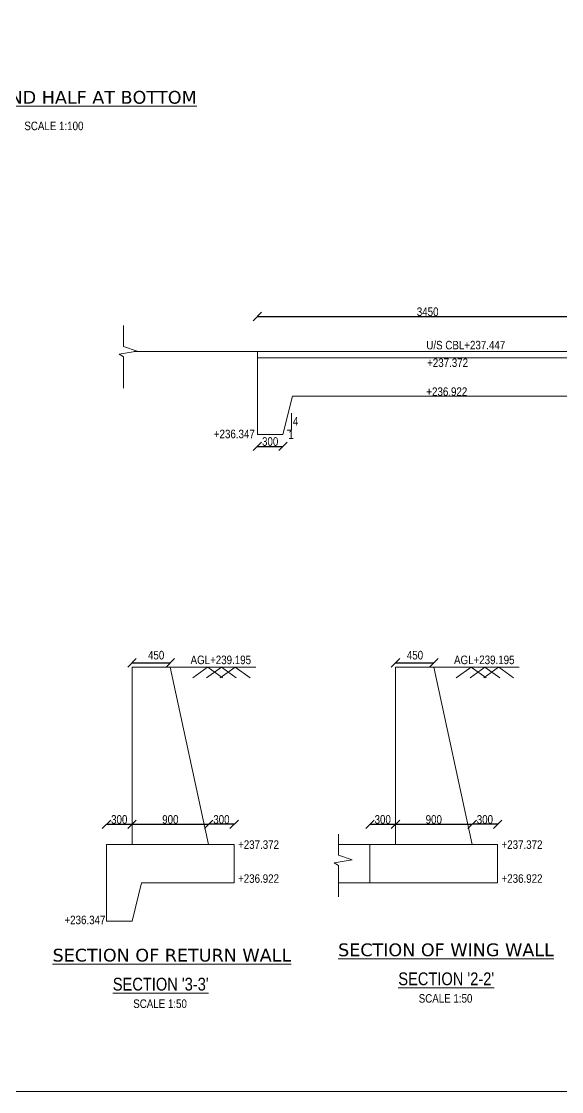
# Model space of a CAD drawing. Header units: inches. Extents: x 23061 to 455738, y -22027 to 396918.
# Drawn here: x 387476 to 400165, y 342322 to 367462 of the extents above; entities that cross this region are included whole.
import ezdxf

# ---------------------------------------------------------------- set-up
doc = ezdxf.new("R2010")
doc.units = ezdxf.units.IN
doc.header["$MEASUREMENT"] = 0
for name, color, linetype in [('head wall', 4, 'Continuous'), ('main canal', 1, 'Continuous'), ('walls', 130, 'Continuous')]:
    doc.layers.add(name, color=color, linetype=linetype)
doc.styles.add('ARIAL NARROW', font='ARIALN.TTF')
doc.styles.add('VERDANA', font='verdana.ttf')
doc.dimstyles.new('STANDARD$0', dxfattribs={"dimscale": 88.888889, "dimtxt": 0.02, "dimasz": 0.02, "dimexe": 0.05, "dimexo": 0.1, "dimgap": 0.002, "dimtad": 2, "dimdec": 0, "dimzin": 1, "dimdsep": 46, "dimtxsty": 'Standard', "dimblk": 'OBLIQUE', "dimcen": 0.09, "dimadec": 0, "dimazin": 0, "dimtfac": 1, "dimtdec": 4, "dimtofl": 0, "dimtmove": 0, "dimatfit": 3, "dimfxl": 1, "dimtolj": 1, "dimtzin": 1, "dimarcsym": 0})

# ---------------------------------------------------------------- blocks, each defined once
blk = doc.blocks.new('_Oblique')
at = {"color": 0, "linetype": 'ByBlock', "lineweight": -2}
blk.add_line((-0.5, -0.5), (0.5, 0.5), dxfattribs=at)
blk = doc.blocks.new('*D17')
at = {"layer": 'Defpoints', "color": 0, "lineweight": 9, "transparency": 16777216}
for p in [(390074, 352246), (390974, 352394), (390974, 352293)]:
    blk.add_point(p, dxfattribs=at)
at = {"layer": 'main canal', "color": 0, "lineweight": -2, "transparency": 16777216}
blk.add_line((390074, 352394), (390974, 352394), dxfattribs=at)
at = {"layer": 'main canal', "color": 0, "lineweight": -2, "transparency": 16777216, "xscale": 200, "yscale": 200, "zscale": 200, "rotation": 180}
blk.add_blockref('_Oblique', (390074, 352394), dxfattribs=at)
at = {"layer": 'main canal', "color": 0, "lineweight": -2, "transparency": 16777216, "xscale": 200, "yscale": 200, "zscale": 200}
blk.add_blockref('_Oblique', (390974, 352394), dxfattribs=at)
at = {"layer": 'main canal', "color": 0, "lineweight": 15, "transparency": 16777216, "insert": (390641, 352573), "char_height": 200, "attachment_point": 5, "style": 'ARIAL NARROW'}
blk.add_mtext('\\A1;450', dxfattribs=at)
blk = doc.blocks.new('*D51')
at = {"layer": 'Defpoints', "color": 0, "lineweight": 9, "transparency": 16777216}
for p in [(391874, 348602), (390074, 348123), (391874, 348123)]:
    blk.add_point(p, dxfattribs=at)
at = {"layer": 'main canal', "color": 0, "lineweight": -2, "transparency": 16777216}
blk.add_line((390074, 348602), (391874, 348602), dxfattribs=at)
at = {"layer": 'main canal', "color": 0, "lineweight": -2, "transparency": 16777216, "xscale": 200, "yscale": 200, "zscale": 200, "rotation": 180}
blk.add_blockref('_Oblique', (390074, 348602), dxfattribs=at)
at = {"layer": 'main canal', "color": 0, "lineweight": -2, "transparency": 16777216, "xscale": 200, "yscale": 200, "zscale": 200}
blk.add_blockref('_Oblique', (391874, 348602), dxfattribs=at)
at = {"layer": 'main canal', "color": 0, "lineweight": 15, "transparency": 16777216, "insert": (390974, 348714), "char_height": 200, "attachment_point": 5, "style": 'ARIAL NARROW'}
blk.add_mtext('\\A1;900', dxfattribs=at)
blk = doc.blocks.new('*D52')
at = {"layer": 'Defpoints', "color": 0, "lineweight": 9, "transparency": 16777216}
for p in [(390074, 348602), (389474, 348123), (390074, 348123)]:
    blk.add_point(p, dxfattribs=at)
at = {"layer": 'main canal', "color": 0, "lineweight": -2, "transparency": 16777216}
blk.add_line((389474, 348602), (390074, 348602), dxfattribs=at)
at = {"layer": 'main canal', "color": 0, "lineweight": -2, "transparency": 16777216, "xscale": 200, "yscale": 200, "zscale": 200, "rotation": 180}
blk.add_blockref('_Oblique', (389474, 348602), dxfattribs=at)
at = {"layer": 'main canal', "color": 0, "lineweight": -2, "transparency": 16777216, "xscale": 200, "yscale": 200, "zscale": 200}
blk.add_blockref('_Oblique', (390074, 348602), dxfattribs=at)
at = {"layer": 'main canal', "color": 0, "lineweight": 15, "transparency": 16777216, "insert": (389774, 348714), "char_height": 200, "attachment_point": 5, "style": 'ARIAL NARROW'}
blk.add_mtext('\\A1;300', dxfattribs=at)
blk = doc.blocks.new('*D53')
at = {"layer": 'Defpoints', "color": 0, "lineweight": 9, "transparency": 16777216}
for p in [(391874, 348602), (391874, 348123), (392474, 348123)]:
    blk.add_point(p, dxfattribs=at)
at = {"layer": 'main canal', "color": 0, "lineweight": -2, "transparency": 16777216}
blk.add_line((392474, 348602), (391874, 348602), dxfattribs=at)
at = {"layer": 'main canal', "color": 0, "lineweight": -2, "transparency": 16777216, "xscale": 200, "yscale": 200, "zscale": 200, "rotation": 180}
blk.add_blockref('_Oblique', (391874, 348602), dxfattribs=at)
at = {"layer": 'main canal', "color": 0, "lineweight": -2, "transparency": 16777216, "xscale": 200, "yscale": 200, "zscale": 200}
blk.add_blockref('_Oblique', (392474, 348602), dxfattribs=at)
at = {"layer": 'main canal', "color": 0, "lineweight": 15, "transparency": 16777216, "insert": (392174, 348714), "char_height": 200, "attachment_point": 5, "style": 'ARIAL NARROW'}
blk.add_mtext('\\A1;300', dxfattribs=at)
blk = doc.blocks.new('*D18')
at = {"layer": 'Defpoints', "color": 0, "lineweight": 9, "transparency": 16777216}
for p in [(396263, 352246), (397163, 352394), (397163, 352293)]:
    blk.add_point(p, dxfattribs=at)
at = {"layer": 'main canal', "color": 0, "lineweight": -2, "transparency": 16777216}
blk.add_line((396263, 352394), (397163, 352394), dxfattribs=at)
at = {"layer": 'main canal', "color": 0, "lineweight": -2, "transparency": 16777216, "xscale": 200, "yscale": 200, "zscale": 200, "rotation": 180}
blk.add_blockref('_Oblique', (396263, 352394), dxfattribs=at)
at = {"layer": 'main canal', "color": 0, "lineweight": -2, "transparency": 16777216, "xscale": 200, "yscale": 200, "zscale": 200}
blk.add_blockref('_Oblique', (397163, 352394), dxfattribs=at)
at = {"layer": 'main canal', "color": 0, "lineweight": 15, "transparency": 16777216, "insert": (396721, 352573), "char_height": 200, "attachment_point": 5, "style": 'ARIAL NARROW'}
blk.add_mtext('\\A1;450', dxfattribs=at)
blk = doc.blocks.new('*D54')
at = {"layer": 'Defpoints', "color": 0, "lineweight": 9, "transparency": 16777216}
for p in [(398063, 348602), (396263, 348123), (398063, 348123)]:
    blk.add_point(p, dxfattribs=at)
at = {"layer": 'main canal', "color": 0, "lineweight": -2, "transparency": 16777216}
blk.add_line((396263, 348602), (398063, 348602), dxfattribs=at)
at = {"layer": 'main canal', "color": 0, "lineweight": -2, "transparency": 16777216, "xscale": 200, "yscale": 200, "zscale": 200, "rotation": 180}
blk.add_blockref('_Oblique', (396263, 348602), dxfattribs=at)
at = {"layer": 'main canal', "color": 0, "lineweight": -2, "transparency": 16777216, "xscale": 200, "yscale": 200, "zscale": 200}
blk.add_blockref('_Oblique', (398063, 348602), dxfattribs=at)
at = {"layer": 'main canal', "color": 0, "lineweight": 15, "transparency": 16777216, "insert": (397163, 348714), "char_height": 200, "attachment_point": 5, "style": 'ARIAL NARROW'}
blk.add_mtext('\\A1;900', dxfattribs=at)
blk = doc.blocks.new('*D55')
at = {"layer": 'Defpoints', "color": 0, "lineweight": 9, "transparency": 16777216}
for p in [(396263, 348602), (395663, 348123), (396263, 348123)]:
    blk.add_point(p, dxfattribs=at)
at = {"layer": 'main canal', "color": 0, "lineweight": -2, "transparency": 16777216}
blk.add_line((395663, 348602), (396263, 348602), dxfattribs=at)
at = {"layer": 'main canal', "color": 0, "lineweight": -2, "transparency": 16777216, "xscale": 200, "yscale": 200, "zscale": 200, "rotation": 180}
blk.add_blockref('_Oblique', (395663, 348602), dxfattribs=at)
at = {"layer": 'main canal', "color": 0, "lineweight": -2, "transparency": 16777216, "xscale": 200, "yscale": 200, "zscale": 200}
blk.add_blockref('_Oblique', (396263, 348602), dxfattribs=at)
at = {"layer": 'main canal', "color": 0, "lineweight": 15, "transparency": 16777216, "insert": (395963, 348714), "char_height": 200, "attachment_point": 5, "style": 'ARIAL NARROW'}
blk.add_mtext('\\A1;300', dxfattribs=at)
blk = doc.blocks.new('*D56')
at = {"layer": 'Defpoints', "color": 0, "lineweight": 9, "transparency": 16777216}
for p in [(398063, 348602), (398063, 348123), (398663, 348123)]:
    blk.add_point(p, dxfattribs=at)
at = {"layer": 'main canal', "color": 0, "lineweight": -2, "transparency": 16777216}
blk.add_line((398663, 348602), (398063, 348602), dxfattribs=at)
at = {"layer": 'main canal', "color": 0, "lineweight": -2, "transparency": 16777216, "xscale": 200, "yscale": 200, "zscale": 200, "rotation": 180}
blk.add_blockref('_Oblique', (398063, 348602), dxfattribs=at)
at = {"layer": 'main canal', "color": 0, "lineweight": -2, "transparency": 16777216, "xscale": 200, "yscale": 200, "zscale": 200}
blk.add_blockref('_Oblique', (398663, 348602), dxfattribs=at)
at = {"layer": 'main canal', "color": 0, "lineweight": 15, "transparency": 16777216, "insert": (398363, 348714), "char_height": 200, "attachment_point": 5, "style": 'ARIAL NARROW'}
blk.add_mtext('\\A1;300', dxfattribs=at)
blk = doc.blocks.new('*D64')
at = {"layer": 'Defpoints', "color": 0, "lineweight": 9, "transparency": 16777216}
for p in [(401019, 360529), (401019, 360006), (393019, 359706)]:
    blk.add_point(p, dxfattribs=at)
at = {"layer": 'main canal', "color": 0, "lineweight": -2, "transparency": 16777216}
blk.add_line((393019, 360529), (401019, 360529), dxfattribs=at)
at = {"layer": 'main canal', "color": 0, "lineweight": -2, "transparency": 16777216, "xscale": 200, "yscale": 200, "zscale": 200, "rotation": 180}
blk.add_blockref('_Oblique', (393019, 360529), dxfattribs=at)
at = {"layer": 'main canal', "color": 0, "lineweight": -2, "transparency": 16777216, "xscale": 200, "yscale": 200, "zscale": 200}
blk.add_blockref('_Oblique', (401019, 360529), dxfattribs=at)
at = {"layer": 'main canal', "color": 0, "lineweight": 15, "transparency": 16777216, "insert": (397019, 360641), "char_height": 200, "attachment_point": 5, "style": 'ARIAL NARROW'}
blk.add_mtext('\\A1;3450', dxfattribs=at)
blk = doc.blocks.new('*D65')
at = {"layer": 'Defpoints', "color": 0, "lineweight": 9, "transparency": 16777216}
for p in [(393019, 357756), (393619, 357756), (393619, 357480)]:
    blk.add_point(p, dxfattribs=at)
at = {"layer": 'main canal', "color": 0, "lineweight": -2, "transparency": 16777216}
blk.add_line((393019, 357480), (393619, 357480), dxfattribs=at)
at = {"layer": 'main canal', "color": 0, "lineweight": -2, "transparency": 16777216, "xscale": 200, "yscale": 200, "zscale": 200, "rotation": 180}
blk.add_blockref('_Oblique', (393019, 357480), dxfattribs=at)
at = {"layer": 'main canal', "color": 0, "lineweight": -2, "transparency": 16777216, "xscale": 200, "yscale": 200, "zscale": 200}
blk.add_blockref('_Oblique', (393619, 357480), dxfattribs=at)
at = {"layer": 'main canal', "color": 0, "lineweight": 15, "transparency": 16777216, "insert": (393319, 357592), "char_height": 200, "attachment_point": 5, "style": 'ARIAL NARROW'}
blk.add_mtext('\\A1;300', dxfattribs=at)

msp = doc.modelspace()

# ---------------------------------------------------------------- linework, layer by layer
at = {"layer": 'head wall', "color": 7, "lineweight": 15}
msp.add_lwpolyline([(437018.8, 342321.8), (371041.5, 342321.8), (371041.9, 396918), (437019.2, 396918)], close=True, dxfattribs=at)
at = {"layer": 'main canal', "color": 7, "lineweight": 15}
for p, q in [((390127.3, 359706.5), (400718.6, 359706.5)), ((393018.6, 358656.5), (393018.6, 359706.5)), ((393018.6, 359556.5), (400780.8, 359556.5)), ((393018.6, 357756.5), (393018.6, 358656.5)), ((393618.6, 357756.5), (393843.6, 358656.5)), ((393843.6, 358656.5), (400780.8, 358656.5)), ((393822.1, 357861.8), (393822.1, 358261.8)), ((393618.6, 357756.5), (393018.6, 357756.5)), ((393722.1, 357861.8), (393822.1, 357861.8)), ((390073.8, 352292.8), (392982.4, 352292.8)), ((390073.8, 348122.8), (390073.8, 352292.8)), ((391873.8, 348122.8), (390973.8, 352292.8)), ((396263.2, 352292.8), (399171.8, 352292.8)), ((396263.2, 348122.8), (396263.2, 352292.8)), ((398063.2, 348122.8), (397163.2, 352292.8)), ((389473.8, 348122.8), (392473.8, 348122.8)), ((389473.8, 347222.8), (389473.8, 348122.8)), ((392473.8, 348122.8), (392473.8, 347222.8)), ((395663.2, 348122.8), (394922.3, 348122.8)), ((395663.2, 348122.8), (398663.2, 348122.8)), ((395663.2, 347222.8), (395663.2, 348122.8)), ((398663.2, 348122.8), (398663.2, 347222.8)), ((389473.8, 346322.8), (389473.8, 347222.8)), ((390073.8, 346322.8), (390298.8, 347222.8)), ((390298.8, 347222.8), (392473.8, 347222.8)), ((394922.3, 347222.8), (398663.2, 347222.8)), ((390073.8, 346322.8), (389473.8, 346322.8))]:
    msp.add_line(p, q, dxfattribs=at)
for points in [[(389873.5, 360319.4), (389873.5, 359825.3), (390193.6, 359718.4), (389773.8, 359642.9), (389873.5, 359586.2), (389873.5, 358849.6)], [(394922.3, 348369.8), (394922.3, 347875.7), (395242.4, 347768.8), (394822.6, 347693.3), (394922.3, 347636.7), (394922.3, 346900)]]:
    msp.add_lwpolyline(points, dxfattribs=at)
at = {"layer": 'walls', "color": 7, "lineweight": 15}
for p, q in [((391848.5, 352292.8), (391498.8, 352044.2)), ((392174.2, 352292.8), (391824.6, 352044.1)), ((391851.7, 352292.8), (392201.3, 352044.1)), ((392496.8, 352292.7), (392147.1, 352044.1)), ((392174.2, 352292.8), (392523.9, 352044.1)), ((392499.9, 352292.7), (392849.6, 352044.1)), ((398037.9, 352292.8), (397688.2, 352044.2)), ((398363.6, 352292.8), (398013.9, 352044.1)), ((398041, 352292.8), (398390.7, 352044.1)), ((398686.1, 352292.7), (398336.5, 352044.1)), ((398363.6, 352292.8), (398713.2, 352044.1)), ((398689.3, 352292.7), (399038.9, 352044.1))]:
    msp.add_line(p, q, dxfattribs=at)

# ---------------------------------------------------------------- texts
at = {"layer": 'main canal', "color": 7, "lineweight": 15, "attachment_point": 1}
for s, insert, char_height, width, style in [('{\\LHALF PLAN AT TOP AND HALF AT BOTTOM}', (382913, 365829.5), 300, 13778.696, 'VERDANA'), ('SCALE 1:100', (387544.8, 365107.9), 200, 3333.5, 'ARIAL NARROW'), ('U/S CBL+237.447', (396988.4, 359957.8), 200, 1933.217, 'ARIAL NARROW'), ('+237.372', (397006.1, 359545.5), 200, 1933.217, 'ARIAL NARROW'), ('+236.922', (396987.7, 358865), 200, 1933.217, 'ARIAL NARROW'), ('4', (393852.3, 358167.9), 200, 1933.217, 'ARIAL NARROW'), ('+236.347', (391996.4, 357870.8), 200, 1933.217, 'ARIAL NARROW'), ('1', (393743.4, 357852.9), 200, 1933.217, 'ARIAL NARROW'), ('AGL+239.195', (391449.2, 352563.9), 200, 1933.217, 'ARIAL NARROW'), ('AGL+239.195', (397638.5, 352563.9), 200, 1933.217, 'ARIAL NARROW'), ('+237.372', (392564.8, 348224.6), 200, 1933.217, 'ARIAL NARROW'), ('+237.372', (398754.1, 348224.6), 200, 1933.217, 'ARIAL NARROW'), ('+236.922', (392564.8, 347426.4), 200, 1933.217, 'ARIAL NARROW'), ('+236.922', (398754.1, 347426.4), 200, 1933.217, 'ARIAL NARROW'), ('+236.347', (388487.2, 346454.4), 200, 1933.217, 'ARIAL NARROW'), ('{\\LSECTION OF WING WALL}', (394915.1, 345802.5), 300, 13778.696, 'VERDANA'), ('{\\LSECTION OF RETURN WALL}', (388208.2, 345677.2), 300, 13778.696, 'VERDANA'), ("{\\LSECTION '3-3'}", (389622.6, 344996.1), 300, 13778.696, 'ARIAL NARROW'), ("{\\LSECTION '2-2'}", (396329.5, 345121.3), 300, 13778.696, 'ARIAL NARROW'), ('SCALE 1:50', (390102.1, 344486), 200, 3333.5, 'ARIAL NARROW'), ('SCALE 1:50', (396808.9, 344611.3), 200, 3333.5, 'ARIAL NARROW')]:
    msp.add_mtext(s, dxfattribs=dict(at, insert=insert, char_height=char_height, width=width, style=style))

# ---------------------------------------------------------------- dimensions: what is measured, and where the dimension line sits
at = {"layer": 'main canal', "color": 7, "lineweight": 15}
dim = msp.add_linear_dim(base=(401018.6, 360528.6), p1=(393018.6, 359706.5), p2=(401018.6, 360006.5), text='3450', dimstyle='STANDARD$0', override={"dimscale": 1, "dimtxt": 200, "dimasz": 200, "dimexe": 0.18, "dimexo": 0.0625, "dimgap": 10, "dimtad": 1, "dimtih": 1, "dimtoh": 1, "dimlfac": 0.5, "dimzin": 0, "dimtxsty": 'ARIAL NARROW', "dimblk1": 'Oblique', "dimblk2": 'Oblique', "dimsah": 1, "dimse1": 1, "dimse2": 1, "dimtmove": 2, "dimtzin": 0}, dxfattribs=at)
dim.commit()
dim.dimension.update_dxf_attribs({"geometry": '*D64', "text_midpoint": (397018.6, 360640.7)})
for base, p1, p2, picture, middle in [((393618.6, 357480.2), (393018.6, 357756.5), (393618.6, 357756.5), '*D65', (393318.6, 357592.3)), ((390073.8, 348602), (389473.8, 348122.8), (390073.8, 348122.8), '*D52', (389773.8, 348714.1)), ((391873.8, 348602), (390073.8, 348122.8), (391873.8, 348122.8), '*D51', (390973.8, 348714.1)), ((391873.8, 348602), (392473.8, 348122.8), (391873.8, 348122.8), '*D53', (392173.8, 348714.1)), ((396263.2, 348602), (395663.2, 348122.8), (396263.2, 348122.8), '*D55', (395963.2, 348714.1)), ((398063.2, 348602), (396263.2, 348122.8), (398063.2, 348122.8), '*D54', (397163.2, 348714.1)), ((398063.2, 348602), (398663.2, 348122.8), (398063.2, 348122.8), '*D56', (398363.2, 348714.1))]:
    dim = msp.add_linear_dim(base=base, p1=p1, p2=p2, dimstyle='STANDARD$0', override={"dimscale": 1, "dimtxt": 200, "dimasz": 200, "dimexe": 0.18, "dimexo": 0.0625, "dimgap": 10, "dimtad": 1, "dimtih": 1, "dimtoh": 1, "dimlfac": 0.5, "dimzin": 0, "dimtxsty": 'ARIAL NARROW', "dimblk1": 'Oblique', "dimblk2": 'Oblique', "dimsah": 1, "dimse1": 1, "dimse2": 1, "dimtmove": 2, "dimtzin": 0}, dxfattribs=at)
    dim.commit()
    dim.dimension.update_dxf_attribs({"geometry": picture, "text_midpoint": middle})
for base, p1, p2, picture, middle in [((390973.8, 352394.1), (390073.8, 352245.9), (390973.8, 352292.8), '*D17', (390641.4, 352573.5)), ((397163.2, 352394.1), (396263.2, 352245.9), (397163.2, 352292.8), '*D18', (396720.5, 352573.5))]:
    dim = msp.add_linear_dim(base=base, p1=p1, p2=p2, dimstyle='STANDARD$0', override={"dimscale": 1, "dimtxt": 200, "dimasz": 200, "dimexe": 0.18, "dimexo": 0.0625, "dimgap": 10, "dimtad": 1, "dimtih": 1, "dimtoh": 1, "dimlfac": 0.5, "dimzin": 0, "dimtxsty": 'ARIAL NARROW', "dimblk1": 'Oblique', "dimblk2": 'Oblique', "dimsah": 1, "dimse1": 1, "dimse2": 1, "dimtmove": 2, "dimtzin": 0}, dxfattribs=at)
    dim.commit()
    dim.dimension.update_dxf_attribs({"geometry": picture, "text_midpoint": middle, "dimtype": 160})

doc.saveas('drawing.dxf')
